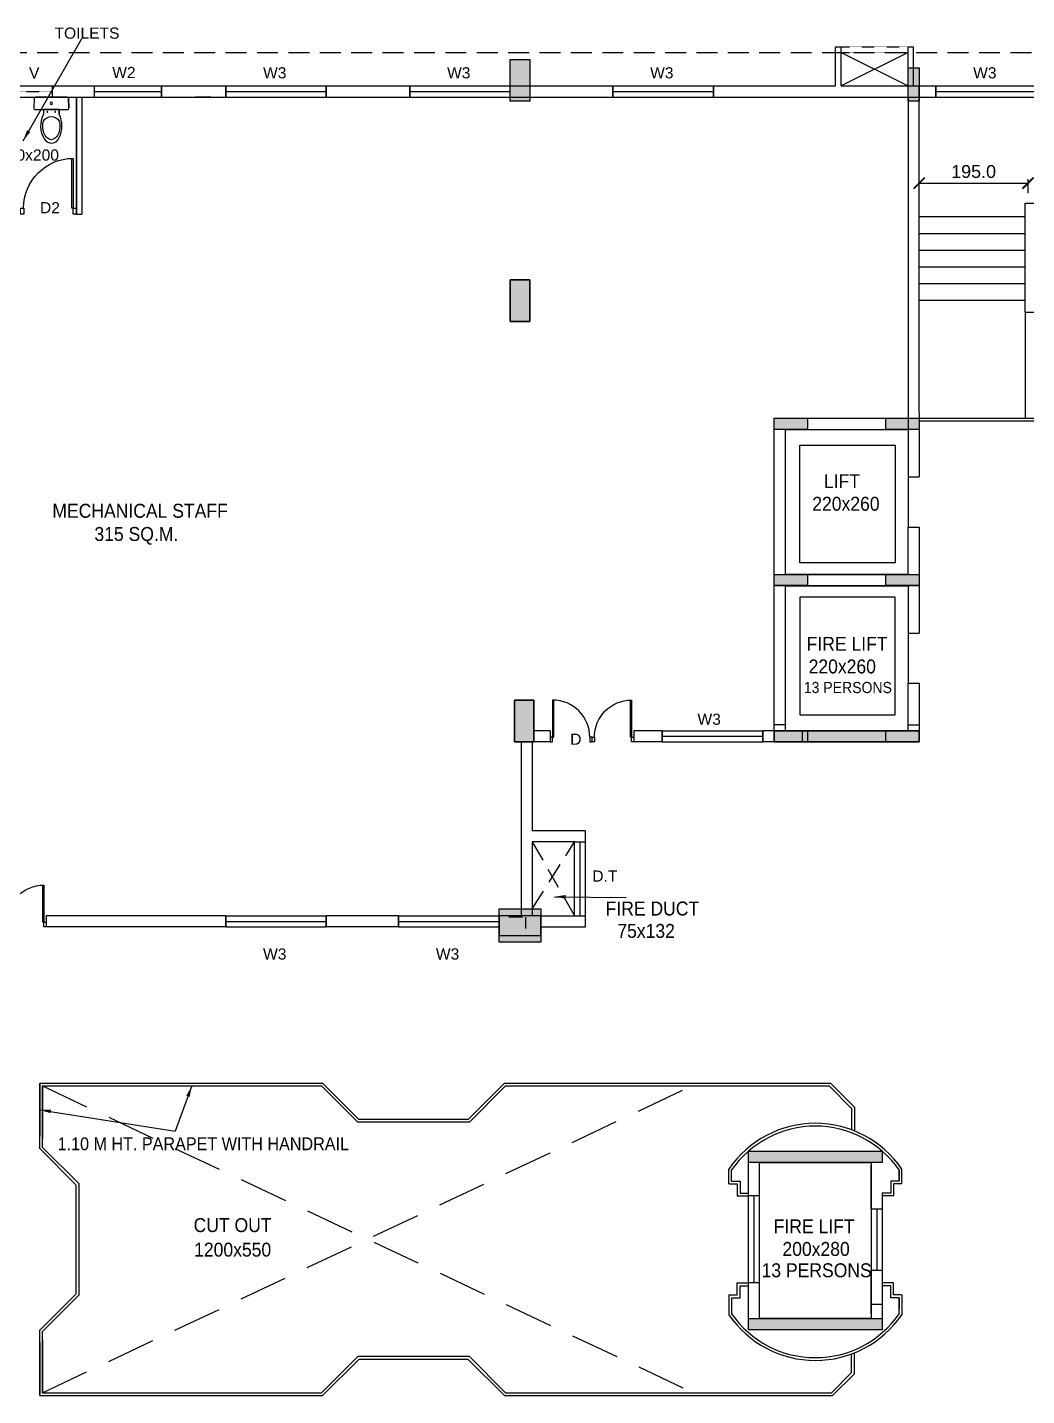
# Model space of a CAD drawing. Extents: x 53439 to 79867, y -144071 to -73305.
# Drawn here: x 65609 to 67400, y -98237 to -95785 of the extents above; entities that cross this region are included whole.
import ezdxf

# ---------------------------------------------------------------- set-up
doc = ezdxf.new("R2010")
doc.units = 0
doc.header["$LTSCALE"] = 0.1
doc.header["$MEASUREMENT"] = 0
doc.header["$PDMODE"] = 35
doc.header["$PDSIZE"] = -0.8
doc.linetypes.add('HIDDEN', pattern=[0.375, 0.25, -0.125])
doc.layers.get('0').update_dxf_attribs({"linetype": 'CONTINUOUS'})
doc.layers.get('DEFPOINTS').update_dxf_attribs({"linetype": 'CONTINUOUS'})
for name, color, linetype in [('COR_HA', 40, 'CONTINUOUS'), ('DOOR', 30, 'CONTINUOUS'), ('HAT', 253, 'CONTINUOUS'), ('LAYER4', 130, 'CONTINUOUS'), ('STAIR', 142, 'CONTINUOUS'), ('TEXT', 7, 'CONTINUOUS'), ('THIN', 4, 'CONTINUOUS'), ('THIN_HA', 253, 'CONTINUOUS'), ('WALL', 6, 'CONTINUOUS'), ('WIN', 102, 'CONTINUOUS')]:
    doc.layers.add(name, color=color, linetype=linetype)
doc.styles.add('1MM', font='arial.ttf')
doc.styles.add('DIM', font='arial.ttf', dxfattribs={"width": 0.7, "height": 1})
doc.styles.add('DUTCH', font='arial.ttf')
doc.dimstyles.new('KRI', dxfattribs={"dimtxt": 23, "dimasz": 20, "dimexe": 7, "dimexo": 0, "dimgap": 9, "dimtad": 1, "dimdec": 1, "dimzin": 1, "dimtxsty": '1MM', "dimblk": 'ARCHTICK', "dimcen": 0.5, "dimclrd": 252, "dimclre": 252, "dimclrt": 7, "dimaunit": 1, "dimadec": 8, "dimazin": 3, "dimtfac": 1, "dimtdec": 1, "dimtmove": 0, "dimatfit": 3})

# ---------------------------------------------------------------- blocks, each defined once
blk = doc.blocks.new('COL')
at = {"layer": 'LAYER4', "linetype": 'CONTINUOUS', "ltscale": 0.1}
blk.add_hatch(color=256, dxfattribs=at).paths.add_polyline_path([(3474.816, -1756.199), (3474.816, -1755.999), (3475.416, -1755.999), (3475.416, -1756.199)])
blk.add_lwpolyline([(3474.816, -1756.199), (3474.816, -1755.999), (3475.416, -1755.999), (3475.416, -1756.199)], close=True, dxfattribs=at)
blk = doc.blocks.new('WC1')
at = {"layer": 'DOOR'}
for p, q in [((-29.3, -7.5), (-29.8, -22.7)), ((24.3, -5), (-26.8, -5))]:
    blk.add_line(p, q, dxfattribs=at)
for points in [[(26.8, -7.5), (27.3, -22.7, -0.423393), (24.7, -25.4), (-27.3, -25.4, -0.423393), (-29.8, -22.7), (-29.3, -7.5, -0.405093), (-26.8, -5), (24.3, -5, -0.405093), (26.8, -7.5, -0.407682)], [(11.5, -25.4), (11.5, -33, -0.265683), (10, -73.3, -0.649464), (-14.1, -70.9, -0.243179), (-14, -33), (-14, -25.4), (11.5, -25.4)], [(12.6, -52, 1.119632), (-15.2, -52, 17.71796)]]:
    blk.add_lwpolyline(points, format="xyb", dxfattribs=at)
blk.add_lwpolyline([(-14, -25.4), (-14, -33)], dxfattribs=at)
for centre, radius in [((-1.3, -15.2), 1.91), ((-7.6, -29.2), 0.636), ((5.1, -29.2), 0.636)]:
    blk.add_circle(centre, radius, dxfattribs=at)
blk.add_arc((-26.8, -7.5), 2.54, 90, 178.2101, dxfattribs=at)
blk.add_ellipse((-1.3, -52), major_axis=(0, -22.4), ratio=0.622298, start_param=4.712389, end_param=7.853982, dxfattribs=at)
blk = doc.blocks.new('A$C764D24B9')
at = {"layer": 'DOOR'}
for points in [[(0.056, 0.111), (0.083, 0.111), (0.083, 1), (0.056, 1)], [(0, 0), (0.056, 0), (0.056, 0.111), (0, 0.111)], [(0.944, 0), (1, 0), (1, 0.111), (0.944, 0.111)]]:
    blk.add_lwpolyline(points, close=True, dxfattribs=at)
blk.add_arc((0.056, 0.111), 0.889, 0, 90, dxfattribs=at)
blk = doc.blocks.new('YTTU')
at = {"layer": 'THIN_HA', "linetype": 'CONTINUOUS', "ltscale": 0.1}
blk.add_hatch(color=2, dxfattribs=at).paths.add_polyline_path([(-6879.58, -1156.369), (-6878.83, -1156.369), (-6878.83, -1156.969), (-6879.58, -1156.969)])
at = {"layer": 'THIN_HA', "color": 2, "linetype": 'CONTINUOUS', "ltscale": 0.1}
blk.add_lwpolyline([(-6879.58, -1156.369), (-6878.83, -1156.369), (-6878.83, -1156.969), (-6879.58, -1156.969)], close=True, dxfattribs=at)
blk = doc.blocks.new('HYTYH')
at = {"layer": 'THIN_HA', "linetype": 'CONTINUOUS', "ltscale": 0.1}
for points in [[(-6857.68, -1129.894), (-6857.33, -1129.894), (-6857.33, -1130.644), (-6857.68, -1130.644)], [(-6850.552, -1130.044), (-6850.352, -1130.044), (-6850.352, -1130.644), (-6850.552, -1130.644)], [(-6857.68, -1133.844), (-6857.33, -1133.844), (-6857.33, -1134.594), (-6857.68, -1134.594)], [(-6852.352, -1136.327), (-6852.352, -1136.527), (-6852.952, -1136.527), (-6852.952, -1136.327)], [(-6850.352, -1136.327), (-6850.352, -1136.527), (-6850.952, -1136.527), (-6850.952, -1136.327)], [(-6852.352, -1139.127), (-6852.352, -1139.327), (-6852.952, -1139.327), (-6852.952, -1139.127)], [(-6850.352, -1139.127), (-6850.352, -1139.327), (-6850.952, -1139.327), (-6850.952, -1139.127)], [(-6857.605, -1141.377), (-6857.255, -1141.377), (-6857.255, -1142.127), (-6857.605, -1142.127)], [(-6852.352, -1141.927), (-6852.352, -1142.127), (-6852.952, -1142.127), (-6852.952, -1141.927)], [(-6850.352, -1141.927), (-6850.352, -1142.127), (-6850.952, -1142.127), (-6850.952, -1141.927)], [(-6851.013, -1149.463), (-6851.013, -1149.663), (-6853.413, -1149.663), (-6853.413, -1149.463)], [(-6851.013, -1152.463), (-6851.013, -1152.663), (-6853.413, -1152.663), (-6853.413, -1152.463)]]:
    blk.add_hatch(color=2, dxfattribs=at).paths.add_polyline_path(points)
at = {"layer": 'THIN_HA', "color": 2, "linetype": 'CONTINUOUS', "ltscale": 0.1}
for points in [[(-6857.68, -1129.894), (-6857.33, -1129.894), (-6857.33, -1130.644), (-6857.68, -1130.644)], [(-6850.552, -1130.044), (-6850.352, -1130.044), (-6850.352, -1130.644), (-6850.552, -1130.644)], [(-6857.68, -1133.844), (-6857.33, -1133.844), (-6857.33, -1134.594), (-6857.68, -1134.594)], [(-6857.605, -1141.377), (-6857.255, -1141.377), (-6857.255, -1142.127), (-6857.605, -1142.127)]]:
    blk.add_lwpolyline(points, close=True, dxfattribs=at)
for points, elevation in [([(-6852.352, -1136.327), (-6852.352, -1136.527), (-6852.952, -1136.527), (-6852.952, -1136.327)], 0.108), ([(-6850.352, -1136.327), (-6850.352, -1136.527), (-6850.952, -1136.527), (-6850.952, -1136.327)], 0.108), ([(-6852.352, -1139.127), (-6852.352, -1139.327), (-6852.952, -1139.327), (-6852.952, -1139.127)], 0.108), ([(-6850.352, -1139.127), (-6850.352, -1139.327), (-6850.952, -1139.327), (-6850.952, -1139.127)], 0.108), ([(-6852.352, -1141.927), (-6852.352, -1142.127), (-6852.952, -1142.127), (-6852.952, -1141.927)], 0.108), ([(-6850.352, -1141.927), (-6850.352, -1142.127), (-6850.952, -1142.127), (-6850.952, -1141.927)], 0.108), ([(-6851.013, -1149.463), (-6851.013, -1149.663), (-6853.413, -1149.663), (-6853.413, -1149.463)], 0.093), ([(-6851.013, -1152.463), (-6851.013, -1152.663), (-6853.413, -1152.663), (-6853.413, -1152.463)], 0.093)]:
    blk.add_lwpolyline(points, close=True, dxfattribs=dict(at, elevation=elevation))
at = {"layer": 'THIN_HA', "color": 2, "linetype": 'CONTINUOUS'}
blk.add_blockref('YTTU', (21.7, 11.25), dxfattribs=at)
blk = doc.blocks.new('_ARCHTICK')
at = {"layer": 'WALL', "color": 0, "const_width": 0.15}
blk.add_lwpolyline([(-0.5, -0.5), (0.5, 0.5)], dxfattribs=at)
blk = doc.blocks.new('*D251')
at = {"layer": 'DEFPOINTS', "color": 0, "linetype": 'CONTINUOUS', "ltscale": 0.1}
for p in [(67207.2, -96082), (67402.2, -96063.9), (67402.2, -96082)]:
    blk.add_point(p, dxfattribs=at)
at = {"layer": 'WALL', "color": 252, "linetype": 'CONTINUOUS', "ltscale": 0.1}
for p, q in [((67207.2, -96082), (67207.2, -96056.9)), ((67402.2, -96082), (67402.2, -96056.9)), ((67207.2, -96063.9), (67402.2, -96063.9))]:
    blk.add_line(p, q, dxfattribs=at)
at = {"layer": 'WALL', "color": 252, "linetype": 'CONTINUOUS', "ltscale": 0.1, "xscale": 20, "yscale": 20, "zscale": 20, "rotation": 180}
blk.add_blockref('_ARCHTICK', (67207.2, -96063.9), dxfattribs=at)
at = {"layer": 'WALL', "color": 252, "linetype": 'CONTINUOUS', "ltscale": 0.1, "xscale": 20, "yscale": 20, "zscale": 20}
blk.add_blockref('_ARCHTICK', (67402.2, -96063.9), dxfattribs=at)
at = {"layer": 'WALL', "color": 7, "linetype": 'CONTINUOUS', "ltscale": 0.1, "insert": (67304.7, -96043.2), "char_height": 23, "attachment_point": 5, "style": '1MM'}
blk.add_mtext('195.0', dxfattribs=at)

msp = doc.modelspace()

# ---------------------------------------------------------------- hatches: boundary and pattern name
at = {"layer": 'LAYER4', "linetype": 'CONTINUOUS', "ltscale": 0.1}
for points in [[(66474.45, -96312.05), (66509.45, -96312.05), (66509.45, -96237.05), (66474.45, -96237.05)], [(66481.95, -97065.38), (66516.95, -97065.38), (66516.95, -96990.38), (66481.95, -96990.38)], [(66481.95, -97065.38), (66516.95, -97065.38), (66516.95, -96990.38), (66481.95, -96990.38)], [(66481.95, -97065.38), (66516.95, -97065.38), (66516.95, -96990.38), (66481.95, -96990.38)], [(66481.95, -97065.38), (66516.95, -97065.38), (66516.95, -96990.38), (66481.95, -96990.38)], [(66481.95, -97065.38), (66516.95, -97065.38), (66516.95, -96990.38), (66481.95, -96990.38)], [(66454.45, -97377.05), (66454.45, -97412.05), (66529.45, -97412.05), (66529.45, -97377.05)]]:
    msp.add_hatch(color=7, dxfattribs=at).paths.add_polyline_path(points)
at = {"layer": 'WALL', "linetype": 'CONTINUOUS', "ltscale": 0.1}
for points in [[(67207.22, -97045.38), (66947.22, -97045.38), (66947.22, -97065.38), (67207.22, -97065.38)], [(66901.12, -97798.98), (67141.12, -97798.98), (67141.12, -97818.98), (66901.12, -97818.98)], [(66901.12, -98098.98), (67141.12, -98098.98), (67141.12, -98118.98), (66901.12, -98118.98)]]:
    msp.add_hatch(color=4, dxfattribs=at).paths.add_polyline_path(points)

# ---------------------------------------------------------------- linework, layer by layer
at = {"layer": 'COR_HA', "linetype": 'CONTINUOUS', "ltscale": 0.1}
for p, q in [((65849.29, -95889.55), (65849.29, -95909.55)), ((65964.74, -95889.55), (65964.74, -95909.55)), ((66144.74, -95889.55), (66144.74, -95909.55)), ((66294.45, -95889.55), (66294.45, -95909.55)), ((66658.34, -95889.55), (66658.34, -95909.55)), ((66838.34, -95889.55), (66838.34, -95909.55)), ((67187.22, -96590.38, 0), (67187.22, -96680.38, 0)), ((67187.22, -96870.38, 0), (67187.22, -96960.38, 0)), ((66746.87, -97045.38), (66746.87, -97065.38)), ((66926.87, -97045.38), (66926.87, -97065.38)), ((65964.74, -97377.05), (65964.74, -97397.05)), ((66144.74, -97377.05), (66144.74, -97397.05)), ((66274.45, -97377.05), (66274.45, -97397.05))]:
    msp.add_line(p, q, dxfattribs=at)
for points in [[(65849.29, -95909.55), (65849.29, -95889.55)], [(67207.22, -95909.55), (67207.22, -95889.55)], [(67207.22, -95909.55), (67207.22, -95889.55)]]:
    msp.add_lwpolyline(points, dxfattribs=at)
at = {"layer": 'DOOR', "linetype": 'HIDDEN', "ltscale": 1500}
for p, q in [((64726.95, -95829.55), (71764.49, -95829.55)), ((66513.95, -97244.55), (66589.45, -97377.05)), ((66513.95, -97364.55), (66589.45, -97244.55))]:
    msp.add_line(p, q, dxfattribs=at)
at = {"layer": 'DOOR', "linetype": 'CONTINUOUS', "ltscale": 0.1}
for p, q in [((67397.22, -96295.38), (67397.22, -96099.55)), ((67397.22, -96099.55), (67757.22, -96099.55)), ((67397.22, -96295.38), (67757.22, -96295.38))]:
    msp.add_line(p, q, dxfattribs=at)
at = {"layer": 'HAT', "color": 5, "linetype": 'CONTINUOUS', "ltscale": 0.1}
for p, q in [((66589.45, -97377.05), (66589.45, -97244.55)), ((66599.45, -97377.05), (66599.45, -97244.55)), ((66609.45, -97377.05), (66609.45, -97244.55))]:
    msp.add_line(p, q, dxfattribs=at)
at = {"layer": 'LAYER4', "linetype": 'CONTINUOUS', "ltscale": 0.1}
for p, q in [((67207.22, -96485.38), (67447.22, -96485.38)), ((67447.22, -96490.38), (67207.22, -96490.38)), ((66947.22, -96785.38, 0), (66947.22, -96765.38, 0)), ((66501.95, -97379.55), (66501.95, -97399.55)), ((65631.2, -97677.05), (66138.23, -97677.05)), ((65631.2, -97677.05, 4.49), (65631.2, -97772.05, 4.49)), ((65631.2, -97794.12), (65631.2, -97677.05)), ((66138.23, -97677.05), (66203.23, -97742.05)), ((66464.09, -97677.05), (66399.09, -97742.05)), ((66464.09, -97677.05), (67048.1, -97677.05)), ((67048.1, -97677.05), (67091.12, -97720.07)), ((65636.2, -97682.05), (66136.16, -97682.05)), ((65636.2, -97682.05), (65636.2, -97777.05)), ((65636.2, -97792.05), (65636.2, -97682.05)), ((66136.16, -97682.05), (66201.16, -97747.05)), ((66466.16, -97682.05), (66401.16, -97747.05)), ((66466.16, -97682.05), (67046.03, -97682.05)), ((67046.03, -97682.05), (67086.12, -97722.14)), ((67086.12, -97722.14), (67086.12, -97760.6)), ((67091.12, -97720.07), (67091.12, -97762.53)), ((66401.16, -97747.05), (66201.16, -97747.05)), ((66399.09, -97742.05), (66203.23, -97742.05)), ((65631.2, -97794.12), (65696.2, -97859.12)), ((65636.2, -97792.05), (65701.2, -97857.05)), ((65696.2, -97859.64), (65696.2, -98054.98)), ((65701.2, -97857.05), (65701.2, -98057.05)), ((65631.2, -98119.98), (65696.2, -98054.98)), ((65636.2, -98122.05), (65701.2, -98057.05)), ((65631.2, -98237.05), (65631.2, -98119.98)), ((65631.2, -98142.05), (65631.2, -98237.05)), ((65636.2, -98232.05), (65636.2, -98122.05)), ((65636.2, -98137.05), (65636.2, -98232.05)), ((66136.16, -98232.05), (66201.16, -98167.05)), ((66401.16, -98167.05), (66201.16, -98167.05)), ((66466.16, -98232.05), (66401.16, -98167.05)), ((67086.12, -98195.81), (67086.12, -98162.35)), ((67091.12, -98197.89), (67091.12, -98160.42)), ((66138.23, -98237.05), (66203.23, -98172.05)), ((66399.09, -98172.05), (66203.23, -98172.05)), ((66464.09, -98237.05), (66399.09, -98172.05)), ((67049.88, -98232.05), (67086.12, -98195.81)), ((67051.96, -98237.05), (67091.12, -98197.89)), ((65631.2, -98237.05), (66138.23, -98237.05)), ((65636.2, -98232.05), (66136.16, -98232.05)), ((66464.09, -98237.05), (67051.96, -98237.05)), ((66466.16, -98232.05), (67049.88, -98232.05))]:
    msp.add_line(p, q, dxfattribs=at)
at = {"layer": 'LAYER4', "color": 1, "linetype": 'HIDDEN', "ltscale": 3500}
for p, q in [((65636.2, -98232.05, 4.49), (66798.95, -97682.05, 8.81)), ((65636.2, -97682.05, 4.63), (66803.07, -98232.05, 8.81))]:
    msp.add_line(p, q, dxfattribs=at)
at = {"layer": 'LAYER4', "linetype": 'CONTINUOUS', "ltscale": 0.1}
for points in [[(67187.22, -95829.55), (67067.22, -95889.55)], [(67067.22, -95829.55), (67187.22, -95889.55)], [(66997.22, -97045.38), (66997.22, -97065.38)]]:
    msp.add_lwpolyline(points, dxfattribs=at)
at = {"layer": 'LAYER4', "color": 7, "linetype": 'CONTINUOUS', "ltscale": 0.1}
for points in [[(66474.45, -96312.05), (66509.45, -96312.05), (66509.45, -96237.05), (66474.45, -96237.05)], [(66481.95, -97065.38), (66516.95, -97065.38), (66516.95, -96990.38), (66481.95, -96990.38)], [(66481.95, -97065.38), (66516.95, -97065.38), (66516.95, -96990.38), (66481.95, -96990.38)], [(66481.95, -97065.38), (66516.95, -97065.38), (66516.95, -96990.38), (66481.95, -96990.38)], [(66481.95, -97065.38), (66516.95, -97065.38), (66516.95, -96990.38), (66481.95, -96990.38)], [(66481.95, -97065.38), (66516.95, -97065.38), (66516.95, -96990.38), (66481.95, -96990.38)], [(66454.45, -97377.05), (66454.45, -97412.05), (66529.45, -97412.05), (66529.45, -97377.05)]]:
    msp.add_lwpolyline(points, close=True, dxfattribs=at)
at = {"layer": 'STAIR', "linetype": 'CONTINUOUS', "ltscale": 0.1}
for points in [[(67397.22, -96124.51), (67207.22, -96124.51)], [(67397.22, -96154.51), (67207.22, -96154.51)], [(67397.22, -96184.51), (67207.22, -96184.51)], [(67397.22, -96214.51), (67207.22, -96214.51)], [(67397.22, -96244.51), (67207.22, -96244.51)], [(67397.22, -96274.51), (67207.22, -96274.51)], [(67397.22, -96295.38), (67397.22, -96485.38)]]:
    msp.add_lwpolyline(points, dxfattribs=at)
at = {"layer": 'THIN', "linetype": 'CONTINUOUS', "ltscale": 0.1}
for p, q in [((67121.12, -97902.05, 9.26), (67121.12, -98012.05, 9.26)), ((67131.12, -97902.05, 9.26), (67131.12, -98012.05, 9.26)), ((67141.12, -97902.05, 9.26), (67141.12, -98012.05, 9.26))]:
    msp.add_line(p, q, dxfattribs=at)
at = {"layer": 'WALL', "linetype": 'CONTINUOUS', "ltscale": 0.1}
for p, q in [((65654.36, -95909.55), (65654.36, -95889.55)), ((65654.36, -95909.55), (65654.36, -95889.55)), ((65654.36, -95909.55), (65654.36, -95889.55)), ((65654.36, -95909.55), (65654.36, -95889.55)), ((65654.36, -95909.55), (65654.36, -95889.55)), ((65654.36, -95909.55), (65654.36, -95889.55)), ((65696.95, -96119.55), (65696.95, -95909.55)), ((65849.29, -95909.55), (65849.29, -95889.55)), ((65937.78, -95909.55, 0), (65910.28, -95909.55, 0)), ((65964.74, -95889.55), (65964.74, -95909.55)), ((66144.74, -95909.55), (66144.74, -95889.55)), ((66294.45, -95889.55), (66294.45, -95909.55)), ((66658.34, -95889.55), (66658.34, -95909.55)), ((66838.34, -95909.55), (66838.34, -95889.55)), ((67187.22, -95889.55), (67237.22, -95889.55)), ((67187.22, -95889.55), (67207.22, -95889.55)), ((67187.22, -95909.55, 0), (67187.22, -96505.38)), ((67207.22, -96475.38), (67207.22, -95909.55)), ((67207.22, -95909.55), (67237.22, -95909.55)), ((67207.22, -95909.55), (67237.22, -95909.55)), ((67207.22, -95909.55), (67237.22, -95909.55)), ((67237.22, -95889.55), (67237.22, -95909.55)), ((65696.95, -96119.55, 0), (65706.95, -96119.55, 0)), ((67207.22, -96475.38), (67207.22, -96565.38, 0)), ((67207.22, -96475.38), (67207.22, -96565.38, 0)), ((66947.22, -96725.38, 0), (66947.22, -96485.38, 0)), ((66947.22, -96485.38, 0), (67207.22, -96485.38, 0)), ((66967.22, -96505.38, 0), (67187.22, -96505.38, 0)), ((67187.22, -96505.38, 0), (67187.22, -96590.38, 0)), ((67207.22, -96565.38, 0), (67207.22, -96590.38, 0)), ((67187.22, -96590.38, 0), (67207.22, -96590.38, 0)), ((67187.22, -96680.38, 0), (67207.22, -96680.38, 0)), ((67207.22, -96680.38, 0), (67207.22, -96725.38, 0)), ((66947.22, -97005.38, 0), (66947.22, -96765.38, 0)), ((66947.22, -96765.38, 0), (67207.22, -96765.38, 0)), ((67187.22, -96765.38, 0), (66967.22, -96765.38, 0)), ((67207.22, -96765.38, 0), (67207.22, -96845.38, 0)), ((67207.22, -96765.38, 0), (67207.22, -96845.38, 0)), ((67207.22, -96785.38, 0), (66947.22, -96785.38, 0)), ((66967.22, -96785.38, 0), (67187.22, -96785.38, 0)), ((67187.22, -96785.38, 0), (67187.22, -96870.38, 0)), ((67207.22, -96845.38, 0), (67207.22, -96870.38, 0)), ((67187.22, -96870.38, 0), (67207.22, -96870.38, 0)), ((67187.22, -96960.38, 0), (67207.22, -96960.38, 0)), ((67207.22, -96960.38, 0), (67207.22, -97005.38, 0)), ((66967.22, -97034.59, 0), (66947.22, -97034.59, 0)), ((67187.22, -97034.59, 0), (67207.22, -97034.59, 0)), ((66546.02, -97045.38), (66546.02, -97065.38)), ((66696.02, -97045.38), (66696.02, -97065.38)), ((66696.02, -97045.38), (66696.02, -97065.38)), ((66746.87, -97045.38), (66746.87, -97065.38)), ((66926.87, -97045.38), (66926.87, -97065.38)), ((67187.22, -97045.38, 0), (66967.22, -97045.38, 0)), ((66493.95, -97065.38), (66493.95, -97377.05)), ((66513.95, -97065.38), (66513.95, -97224.55)), ((67207.22, -97065.38, 0), (66947.22, -97065.38, 0)), ((66609.45, -97224.55), (66513.95, -97224.55)), ((66609.45, -97244.55), (66609.45, -97224.55)), ((66513.95, -97244.55), (66513.95, -97377.05)), ((66589.45, -97244.55), (66513.95, -97244.55)), ((66589.45, -97244.55), (66609.45, -97244.55)), ((65964.74, -97377.05), (65643.04, -97377.05)), ((65643.04, -97377.05), (65643.04, -97397.05)), ((65964.74, -97377.05), (65964.74, -97397.05)), ((66274.45, -97377.05), (66144.74, -97377.05)), ((66144.74, -97397.05), (66144.74, -97377.05)), ((66274.45, -97377.05), (66274.45, -97397.05)), ((66496.45, -97379.55, 0), (66471.9, -97379.55, 0)), ((66529.45, -97377.05), (66589.45, -97377.05)), ((66589.45, -97377.05), (66609.45, -97377.05)), ((66609.45, -97397.05), (66609.45, -97377.05)), ((65900.28, -97397.05), (65643.04, -97397.05)), ((65964.74, -97397.05), (65643.04, -97397.05)), ((66274.45, -97397.05), (66144.74, -97397.05)), ((66529.45, -97397.05), (66609.45, -97397.05)), ((66866.12, -97857.52, 9.26), (66866.12, -97830.97, 9.26)), ((66871.12, -97852.52, 9.26), (66871.12, -97832.52, 9.26)), ((67121.12, -97902.05, 9.26), (67121.12, -97824.55, 9.26)), ((67171.12, -97852.52, 9.26), (67171.12, -97832.52, 9.26)), ((67171.12, -97832.52, 9.26), (67171.12, -97852.52, 9.26)), ((67176.12, -97857.52, 9.26), (67176.12, -97830.97, 9.26)), ((66866.12, -97857.52, 9.26), (66881.12, -97857.52, 9.26)), ((66871.12, -97852.52, 9.26), (66886.12, -97852.52, 9.26)), ((66881.12, -97857.52, 9.26), (66881.12, -97878.98, 9.26)), ((66886.12, -97852.52, 9.26), (66886.12, -97873.98, 9.26)), ((67171.12, -97852.52, 9.26), (67156.12, -97852.52, 9.26)), ((67156.12, -97852.52, 9.26), (67156.12, -97873.98, 9.26)), ((67176.12, -97857.52, 9.26), (67161.12, -97857.52, 9.26)), ((67161.12, -97857.52, 9.26), (67161.12, -97878.98, 9.26)), ((66881.12, -97878.98, 9.26), (66901.12, -97878.98, 9.26)), ((66886.12, -97873.98, 9.26), (66901.12, -97873.98, 9.26)), ((66921.12, -97878.98, 9.26), (66901.12, -97878.98, 9.26)), ((66911.12, -97878.98, 9.26), (66911.12, -98035.12, 9.26)), ((67156.12, -97873.98, 9.26), (67141.12, -97873.98, 9.26)), ((67161.12, -97878.98, 9.26), (67141.12, -97878.98, 9.26)), ((67121.12, -97902.05, 9.26), (67141.12, -97902.05, 9.26)), ((67121.12, -98089.55, 9.26), (67121.12, -98012.05, 9.26)), ((67121.12, -98012.05, 9.26), (67141.12, -98012.05, 9.26)), ((66881.12, -98035.12, 9.26), (66901.12, -98035.12, 9.26)), ((66881.12, -98056.57, 9.26), (66881.12, -98035.12, 9.26)), ((66886.12, -98040.12, 9.26), (66901.12, -98040.12, 9.26)), ((66886.12, -98061.57, 9.26), (66886.12, -98040.12, 9.26)), ((66921.12, -98035.12, 9.26), (66901.12, -98035.12, 9.26)), ((67161.12, -98035.12, 9.26), (67141.12, -98035.12, 9.26)), ((67156.12, -98040.12, 9.26), (67141.12, -98040.12, 9.26)), ((67156.12, -98061.57, 9.26), (67156.12, -98040.12, 9.26)), ((67161.12, -98056.57, 9.26), (67161.12, -98035.12, 9.26)), ((66866.12, -98056.57, 9.26), (66866.12, -98091.98, 9.26)), ((66866.12, -98056.57, 9.26), (66881.12, -98056.57, 9.26)), ((66871.12, -98061.57, 9.26), (66871.12, -98090.43, 9.26)), ((66871.12, -98061.57, 9.26), (66886.12, -98061.57, 9.26)), ((67171.12, -98061.57, 9.26), (67156.12, -98061.57, 9.26)), ((67176.12, -98056.57, 9.26), (67161.12, -98056.57, 9.26)), ((67171.12, -98061.57, 9.26), (67171.12, -98081.57, 9.26)), ((67171.12, -98090.43, 9.26), (67171.12, -98061.57, 9.26)), ((67176.12, -98056.57, 9.26), (67176.12, -98091.98, 9.26)), ((67121.12, -98073.25, 9.26), (67141.12, -98073.25, 9.26))]:
    msp.add_line(p, q, dxfattribs=at)
for points in [[(67057.22, -95819.55), (67067.22, -95819.55)], [(67057.22, -95889.55), (67057.22, -95819.55)], [(67067.22, -95889.55), (67067.22, -95819.55)], [(67187.22, -95819.55), (67197.22, -95819.55)], [(67187.22, -95889.55), (67187.22, -95819.55)], [(67197.22, -95889.55), (67197.22, -95819.55)], [(65654.36, -95889.55), (65729.29, -95889.55)], [(65654.36, -95889.55), (65729.29, -95889.55)], [(65654.36, -95909.55), (65729.29, -95909.55)], [(65654.36, -95909.55), (65729.29, -95909.55)], [(65696.95, -95909.55), (65696.95, -96119.55)], [(65706.95, -95909.55), (65706.95, -96119.55)], [(65729.29, -95909.55), (65729.29, -95889.55)], [(65849.29, -95889.55), (65964.74, -95889.55)], [(65849.29, -95889.55), (65964.74, -95889.55)], [(65849.29, -95909.55), (65849.29, -95889.55)], [(65849.29, -95909.55), (65964.74, -95909.55)], [(65849.29, -95909.55), (65964.74, -95909.55)], [(65964.74, -95909.55), (65964.74, -95889.55)], [(66144.74, -95889.55), (66294.45, -95889.55)], [(66144.74, -95889.55), (66294.45, -95889.55)], [(66144.74, -95889.55), (66294.45, -95889.55)], [(66144.74, -95909.55), (66144.74, -95889.55)], [(66144.74, -95909.55), (66294.45, -95909.55)], [(66144.74, -95909.55), (66294.45, -95909.55)], [(66144.74, -95909.55), (66294.45, -95909.55)], [(66294.45, -95909.55), (66294.45, -95889.55)], [(66474.45, -95889.55), (66658.34, -95889.55)], [(66474.45, -95889.55), (66658.34, -95889.55)], [(66474.45, -95909.55), (66658.34, -95909.55)], [(66474.45, -95909.55), (66658.34, -95909.55)], [(66658.34, -95909.55), (66658.34, -95889.55)], [(66838.34, -95889.55), (67057.22, -95889.55)], [(66838.34, -95909.55), (66838.34, -95889.55)], [(66838.34, -95909.55), (67237.22, -95909.55)], [(67057.22, -95909.55), (67207.22, -95909.55)], [(67067.22, -95889.55), (67237.22, -95889.55)], [(67067.22, -95889.55), (67207.22, -95889.55)], [(67237.22, -95909.55), (67237.22, -95889.55)], [(67207.22, -96680.38), (67207.22, -96785.38), (66947.22, -96785.38), (66947.22, -96485.38)], [(66967.22, -96505.38), (66967.22, -96765.38), (67187.22, -96765.38), (67187.22, -96680.38)], [(67207.22, -96960.38), (67207.22, -97065.38), (66947.22, -97065.38), (66947.22, -96765.38)], [(66967.22, -96785.38), (66967.22, -97045.38), (67187.22, -97045.38), (67187.22, -96960.38)], [(66546.02, -97045.38), (66516.95, -97045.38)], [(66746.87, -97045.38), (66696.02, -97045.38)], [(66746.87, -97065.38), (66746.87, -97045.38)], [(67145.17, -97045.38), (66926.87, -97045.38)], [(66926.87, -97065.38), (66926.87, -97045.38)], [(66546.02, -97065.38), (66516.95, -97065.38)], [(66746.87, -97065.38), (66696.02, -97065.38)], [(67145.17, -97065.38), (66926.87, -97065.38)], [(65964.74, -97397.05), (65964.74, -97377.05)], [(66144.74, -97397.05), (66144.74, -97377.05)], [(66274.45, -97397.05), (66274.45, -97377.05)]]:
    msp.add_lwpolyline(points, dxfattribs=at)
msp.add_lwpolyline([(67207.22, -97045.38), (66947.22, -97045.38), (66947.22, -97065.38), (67207.22, -97065.38)], close=True, dxfattribs=at)
at = {"layer": 'WALL', "linetype": 'CONTINUOUS', "ltscale": 0.1, "elevation": 9.26}
for points in [[(67141.12, -98012.05), (67141.12, -98118.98), (66901.12, -98118.98), (66901.12, -97798.98), (67141.12, -97798.98), (67141.12, -97818.98)], [(67121.12, -98012.05), (67121.12, -98098.98), (66921.12, -98098.98), (66921.12, -97818.98), (67121.12, -97818.98), (67121.12, -97902.05)], [(67121.12, -97857.05), (67121.12, -97823.94)], [(67141.12, -97873.98), (67141.12, -97902.05)]]:
    msp.add_lwpolyline(points, dxfattribs=at)
at = {"layer": 'WALL', "color": 4, "linetype": 'CONTINUOUS', "ltscale": 0.1, "elevation": 9.26}
for points in [[(66901.12, -97798.98), (67141.12, -97798.98), (67141.12, -97818.98), (66901.12, -97818.98)], [(66901.12, -98098.98), (67141.12, -98098.98), (67141.12, -98118.98), (66901.12, -98118.98)]]:
    msp.add_lwpolyline(points, close=True, dxfattribs=at)
at = {"layer": 'WALL', "linetype": 'CONTINUOUS', "ltscale": 0.1}
for centre, radius, start, end in [((67021.12, -97936.48, 9.26), 187.5, 34.24217, 145.75783), ((67021.12, -97936.48, 9.26), 182.5, 34.72276, 145.27724), ((67021.12, -97986.48, 9.26), 187.5, 214.24217, 325.75783), ((67021.12, -97986.48, 9.26), 182.5, 214.72276, 325.27724)]:
    msp.add_arc(centre, radius, start, end, dxfattribs=at)
at = {"layer": 'WIN'}
for p, q in [((65729.29, -95889.55), (65849.29, -95889.55)), ((65729.29, -95899.55), (65849.29, -95899.55)), ((65729.29, -95909.55), (65849.29, -95909.55)), ((65964.74, -95889.55), (66144.74, -95889.55)), ((65964.74, -95899.55), (66144.74, -95899.55)), ((65964.74, -95909.55), (66144.74, -95909.55)), ((66294.45, -95889.55), (66474.45, -95889.55)), ((66294.45, -95899.55), (66474.45, -95899.55)), ((66294.45, -95909.55), (66474.45, -95909.55)), ((66658.34, -95889.55), (66838.34, -95889.55)), ((66658.34, -95899.55), (66838.34, -95899.55)), ((66658.34, -95909.55), (66838.34, -95909.55)), ((67237.22, -95889.55), (67417.22, -95889.55)), ((67237.22, -95899.55), (67417.22, -95899.55)), ((67237.22, -95909.55), (67417.22, -95909.55)), ((66746.87, -97045.38), (66926.87, -97045.38)), ((66746.87, -97055.38), (66926.87, -97055.38)), ((66746.87, -97065.38), (66926.87, -97065.38)), ((65964.74, -97377.05), (66144.74, -97377.05)), ((66274.45, -97377.05), (66454.45, -97377.05)), ((65964.74, -97387.05), (66144.74, -97387.05)), ((65964.74, -97397.05), (66144.74, -97397.05)), ((66274.45, -97387.05), (66454.45, -97387.05)), ((66274.45, -97397.05), (66454.45, -97397.05))]:
    msp.add_line(p, q, dxfattribs=at)
at = {"layer": 'WIN', "color": 5, "linetype": 'HIDDEN'}
for points in [[(67067.22, -95819.55), (67187.22, -95819.55)], [(67067.22, -95829.55), (67187.22, -95829.55)], [(65594.36, -95899.55), (65654.36, -95899.55)], [(65594.36, -95899.55), (65654.36, -95899.55)]]:
    msp.add_lwpolyline(points, dxfattribs=at)
at = {"layer": 'WIN', "color": 5}
for points in [[(65594.36, -95889.55), (65654.36, -95889.55)], [(65594.36, -95909.55), (65654.36, -95909.55)]]:
    msp.add_lwpolyline(points, dxfattribs=at)
at = {"layer": 'WIN', "color": 4, "linetype": 'CONTINUOUS', "ltscale": 0.1}
for points in [[(66993.1, -96533.64), (67163.98, -96533.64), (67163.98, -96744.66), (66993.1, -96744.66)], [(66993.1, -97017.12), (67163.98, -97017.12), (67163.98, -96806.11), (66993.1, -96806.11)]]:
    msp.add_lwpolyline(points, close=True, dxfattribs=at)

# ---------------------------------------------------------------- block references
at = {"layer": 'LAYER4', "linetype": 'CONTINUOUS', "ltscale": 0.1, "xscale": -1.102362204692326, "yscale": 1.102362204706878, "zscale": 1.102362204724409}
msp.add_blockref('WC1', (65650.55, -95904.03, 0), dxfattribs=at)
at = {"layer": 'LAYER4', "linetype": 'CONTINUOUS', "xscale": 100, "yscale": 100, "zscale": 100, "rotation": 180}
for p in [(414488.78, -272105.25, 0), (414688.78, -272105.25, 0), (414488.78, -272385.25, 0), (414688.78, -272385.25, 0), (414488.78, -272665.25, 0), (414688.78, -272665.25, 0)]:
    msp.add_blockref('COL', p, dxfattribs=at)
at = {"layer": 'THIN_HA', "color": 2, "linetype": 'CONTINUOUS', "xscale": 100, "yscale": 100, "zscale": 100}
msp.add_blockref('HYTYH', (752242.42, 17147.37), dxfattribs=at)
at = {"layer": 'WALL', "linetype": 'CONTINUOUS', "ltscale": 0.1}
for p, xscale, yscale, zscale in [((65696.95, -96119.55, 0), -100, 100, 100), ((66696.02, -97065.38), -75.00000000116415, 75.0000000010914, 75.00000000109135)]:
    msp.add_blockref('A$C764D24B9', p, dxfattribs=dict(at, xscale=xscale, yscale=yscale, zscale=zscale))
at = {"layer": 'WALL', "linetype": 'CONTINUOUS', "ltscale": 0.1, "extrusion": (0, 0, -1)}
for p, xscale, yscale, zscale in [((-66546.02, -97065.38), -75.00000000116415, 75.0000000010914, -75.00000000116415), ((-65643.04, -97397.05), 75.00000000116415, 75.00000000116415, -75.00000000109135)]:
    msp.add_blockref('A$C764D24B9', p, dxfattribs=dict(at, xscale=xscale, yscale=yscale, zscale=zscale))

# ---------------------------------------------------------------- texts
at = {"style": 'DIM'}
for s, p in [('TOILETS', (65657.75, -95805)), ('V', (65612.06, -95876.4)), ('W2', (65761.18, -95875.54)), ('W3', (66031.45, -95876.14)), ('W3', (66361.16, -95876.14)), ('W3', (66725.05, -95876.14)), ('W3', (67303.93, -95876.14)), ('150x200', (65558.52, -96023.49)), ('D2', (65631.69, -96117.87)), ('W3', (66809.9, -97034.74)), ('D', (66581.84, -97070.56, 0)), ('D.T', (66621.44, -97315.77)), ('W3', (66031.45, -97455.47)), ('W3', (66341.16, -97455.47))]:
    msp.add_text(s, height=20, dxfattribs=at).set_placement(p)
at = {"layer": 'TEXT', "style": 'DUTCH', "width": 0.9}
for s, height, p in [('LIFT', 25, (67036.6, -96610.52, 0)), ('MECHANICAL STAFF', 25, (65653.96, -96663.66, 0)), ('220x260', 25, (67015.6, -96651.02, 0)), ('315 SQ.M.', 25, (65729.3, -96705.2, 0)), ('FIRE DUCT', 25, (66645.35, -97376.53, 0)), ('75x132', 25, (66666.29, -97416.6, 0)), ('1.10 M HT. PARAPET WITH HANDRAIL', 23, (65663.34, -97797.19, 0)), ('CUT OUT', 25, (65907.01, -97943.87, 0)), ('1200x550', 25, (65907.95, -97987.91, 0))]:
    msp.add_text(s, height=height, dxfattribs=at).set_placement(p)
at = {"layer": 'TEXT', "color": 1, "style": 'DUTCH', "width": 0.9}
for s, height, p in [('FIRE LIFT', 25, (67005.55, -96902.13, 0)), ('220x260', 25, (67009.08, -96942.63, 0)), ('13 PERSONS', 20, (67000.47, -96977.85, -10.81)), ('FIRE LIFT', 25, (66946.49, -97946.14, 0)), ('200x280', 25, (66962.16, -97986.64, 0)), ('13 PERSONS', 25, (66924.77, -98024.87, -10.81))]:
    msp.add_text(s, height=height, dxfattribs=at).set_placement(p)

# ---------------------------------------------------------------- dimensions: what is measured, and where the dimension line sits
at = {"layer": 'WALL', "linetype": 'CONTINUOUS', "ltscale": 0.1}
dim = msp.add_linear_dim(base=(67402.22, -96063.9), p1=(67207.22, -96082.01), p2=(67402.22, -96082.01), dimstyle='KRI', dxfattribs=at)
dim.commit()
dim.dimension.update_dxf_attribs({"geometry": '*D251', "text_midpoint": (67304.72, -96043.16)})

# ---------------------------------------------------------------- leaders
for points, override in [([(65601.44, -95988.01), (65706.82, -95804.45)], {"dimgap": 9, "dimtad": 0}), ([(66553.76, -97342.87), (66681.83, -97344.06)], {"dimgap": 9, "dimtad": 0, "dimfxl": 0}), ([(65903.68, -97682.05, 3.54), (65874.03, -97762.95, 3.54)], {"dimgap": 9, "dimtad": 0}), ([(65631.2, -97724.55, 4.49), (65874.03, -97762.95, 4.49)], {"dimgap": 9, "dimtad": 0})]:
    msp.add_leader(points, dimstyle='KRI', override=override, dxfattribs=at)

doc.saveas('drawing.dxf')
